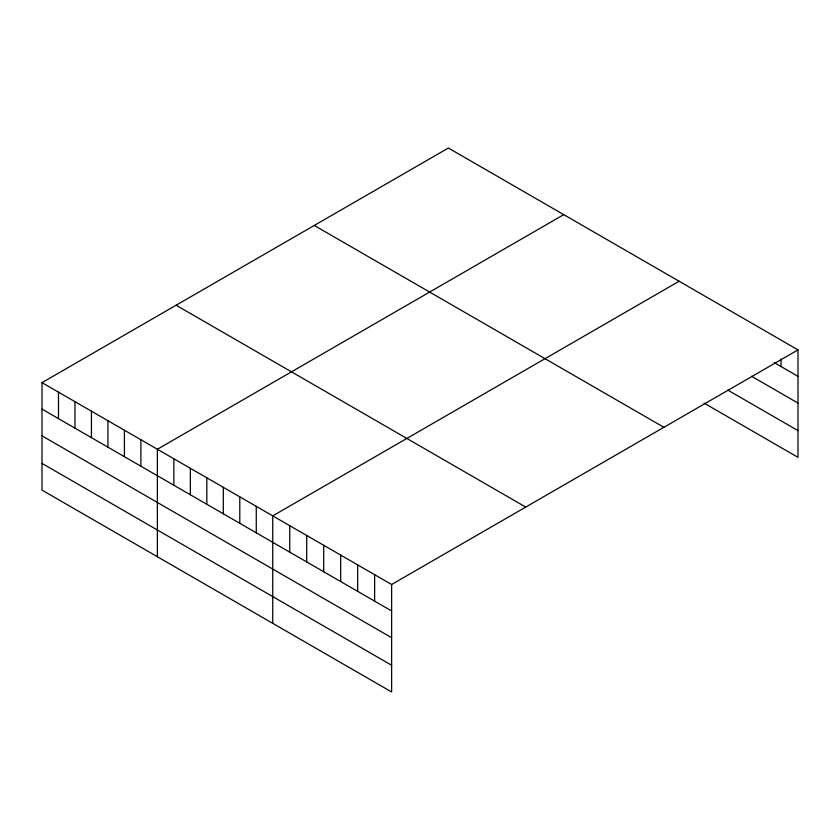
<?xml version="1.0" encoding="UTF-8"?>
<svg xmlns="http://www.w3.org/2000/svg" width="840" height="840" viewBox="0 0 840 840"><rect width="100%" height="100%" fill="white"/><g stroke="black" fill="none" stroke-linecap="round" stroke-linejoin="round"><path stroke-width="1.26" d="M798 349.881L391.629 584.504L391.629 691.971L42 490.119L42 382.651L448.371 148.029L798 349.881L798 457.349L704.036 403.106M563.755 214.641L157.374 449.264L157.374 556.731M679.13 281.253L272.748 515.875L272.748 623.343M774.228 362.618L798 376.341M751.579 376.278L798 403.074M727.808 390.096L798 430.616M314.276 225.456L663.894 427.308M176.106 305.225L525.725 507.077M42 382.651L391.629 584.504M42 409.112L391.629 610.964M42 435.844L391.629 637.697M42 463.386L391.629 665.238M781.022 358.985L781.022 366.544M374.64 574.697L374.64 601.157M357.661 564.889L357.661 591.36M340.683 555.093L340.683 581.553M323.694 545.286L323.694 571.746M306.716 535.479L306.716 561.939M289.737 525.672L289.737 552.143M256.274 506.352L256.274 532.822M239.789 496.839L239.789 523.299M223.303 487.326L223.303 513.786M206.819 477.803L206.819 504.273M190.344 468.29L190.344 494.75M173.859 458.776L173.859 485.237M140.889 439.74L140.889 466.211M124.415 430.227L124.415 456.687M107.93 420.714L107.93 447.174M91.445 411.191L91.445 437.661M74.96 401.678L74.96 428.138M58.485 392.165L58.485 418.625"/></g></svg>
